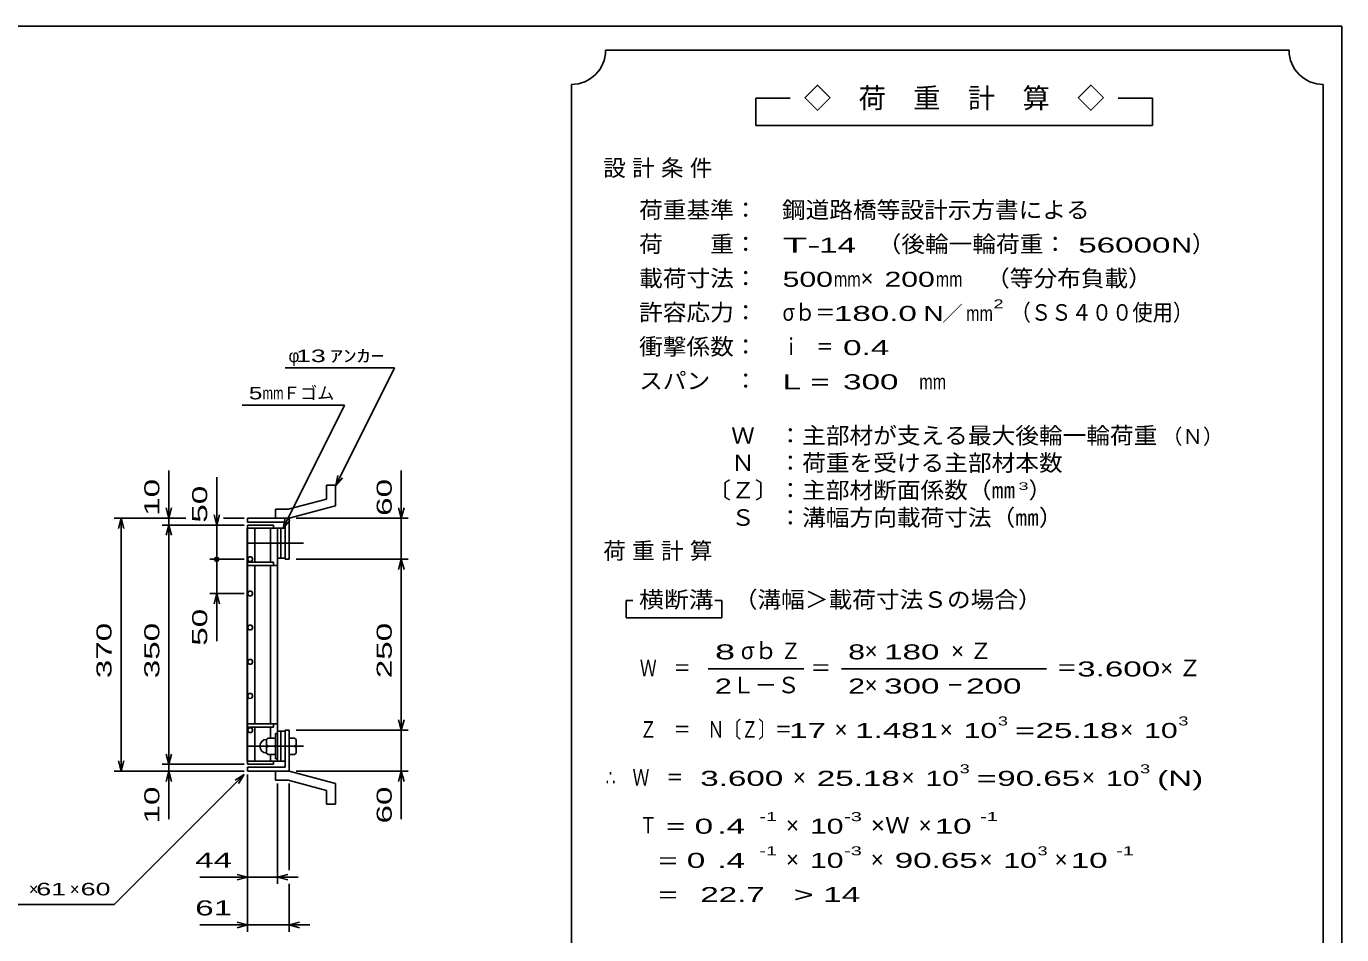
# Model space of a CAD drawing. Units: millimetres, scale not verified. Extents: x -1820 to 1731, y -1282 to 1054.
# Drawn here: x -194 to 1731, y -275 to 1054 of the extents above; entities that cross this region are included whole.
import ezdxf
from ezdxf.enums import TextEntityAlignment as Align

# ---------------------------------------------------------------- set-up
doc = ezdxf.new("R2010")
doc.units = ezdxf.units.MM
doc.header["$LTSCALE"] = 10
doc.linetypes.add('CHAIN', pattern=[18.5, 12, -1.5, 3.5, -1.5])
for name, color, linetype, lineweight in [('0_2', 150, 'Continuous', 25), ('16', 3, 'Continuous', 25), ('19', 6, 'Continuous', 25), ('22', 4, 'Continuous', 25), ('24', 2, 'Continuous', 25)]:
    doc.layers.add(name, color=color, linetype=linetype, lineweight=lineweight)
doc.styles.add('ベクトル', font='')
doc.styles.get('ベクトル').set_extended_font_data('ベクトル')

msp = doc.modelspace()

# ---------------------------------------------------------------- linework, layer by layer
at = {"layer": '0_2'}
for p, q in [((-1729, 1053.5), (1731, 1053.5)), ((1731, 1053.5), (1731, -1146.5))]:
    msp.add_line(p, q, dxfattribs=at)
at = {"layer": '16'}
for p, q in [((129.3, -21.5), (129.3, 319.5)), ((129.3, 319.5), (130, 319.5)), ((168, 324), (130, 324)), ((130, 324), (130, 319.5)), ((130, 319.5), (168, 319.5)), ((130, -21.5), (130, 319.5)), ((130, 319.5), (174, 319.5)), ((140.5, 269.5), (140.5, 319.5)), ((163.5, 269.5), (163.5, 319.5)), ((168, 319.5), (168, 324)), ((174, -21.5), (174, 319.5)), ((174, 319.5), (179, 319.5)), ((179, 319.5), (179, 275.5)), ((185, 319.5), (179, 319.5)), ((185, 275.5), (185, 319.5)), ((131.98, 277.45), (130, 273.97)), ((130, 273.97), (132.02, 270.52)), ((130, 269.5), (130, 265)), ((168, 269.5), (130, 269.5)), ((135.98, 277.48), (131.98, 277.45)), ((132.02, 270.52), (136.02, 270.55)), ((138, 274), (135.98, 277.48)), ((136.02, 270.55), (138, 274.03)), ((168, 265), (168, 269.5)), ((179, 275.5), (174, 275.5)), ((179, 275.5), (185, 275.5)), ((130, 265), (174, 265)), ((140.5, 33), (140.5, 265)), ((163.5, 33), (163.5, 265)), ((131.98, 227.45), (130, 223.97)), ((130, 223.97), (132.02, 220.52)), ((135.98, 227.48), (131.98, 227.45)), ((132.02, 220.52), (136.02, 220.55)), ((138, 224), (135.98, 227.48)), ((136.02, 220.55), (138, 224.03)), ((131.98, 177.45), (130, 173.97)), ((130, 173.97), (132.02, 170.52)), ((135.98, 177.48), (131.98, 177.45)), ((138, 174), (135.98, 177.48)), ((136.02, 170.55), (138, 174.03)), ((132.02, 170.52), (136.02, 170.55)), ((131.98, 127.45), (130, 123.97)), ((130, 123.97), (132.02, 120.52)), ((135.98, 127.48), (131.98, 127.45)), ((132.02, 120.52), (136.02, 120.55)), ((138, 124), (135.98, 127.48)), ((136.02, 120.55), (138, 124.03)), ((131.98, 77.45), (130, 73.97)), ((135.98, 77.48), (131.98, 77.45)), ((138, 74), (135.98, 77.48)), ((130, 73.97), (132.02, 70.52)), ((132.02, 70.52), (136.02, 70.55)), ((136.02, 70.55), (138, 74.03)), ((130, 28.5), (130, 33)), ((130, 33), (174, 33)), ((130, 28.5), (168, 28.5)), ((131.98, 27.45), (130, 23.97)), ((130, 23.97), (132.02, 20.52)), ((135.98, 27.48), (131.98, 27.45)), ((132.02, 20.52), (136.02, 20.55)), ((138, 24), (135.98, 27.48)), ((136.02, 20.55), (138, 24.03)), ((140.5, -21.5), (140.5, 28.5)), ((163.5, 13.5), (163.5, 28.5)), ((168, 28.5), (168, 33)), ((179, 22.5), (174, 22.5)), ((179, -21.5), (179, 22.5)), ((179, 22.5), (185, 22.5)), ((185, 22.5), (185, -21.5)), ((160, 12.5), (158, 10.5)), ((158, -9.5), (158, 10.5)), ((160, 0.5), (158, 2.5)), ((160, 0.5), (158, -1.5)), ((160, 12.5), (169, 12.5)), ((160, 0.5), (169, 0.5)), ((171, 10.5), (169, 12.5)), ((169, 0.5), (171, 2.5)), ((171, -1.5), (169, 0.5)), ((171, -18), (171, 19)), ((171, 19), (174, 19)), ((174, -18), (174, 19)), ((158, -9.5), (160, -11.5)), ((160, -11.5), (169, -11.5)), ((163.5, -21.5), (163.5, -12.5)), ((169, -11.5), (171, -9.5)), ((171, -18), (174, -18)), ((129.3, -21.5), (130, -21.5)), ((130, -21.5), (168, -21.5)), ((130, -26), (130, -21.5)), ((130, -21.5), (174, -21.5)), ((168, -26), (130, -26)), ((168, -21.5), (168, -26)), ((174, -21.5), (179, -21.5)), ((185, -21.5), (179, -21.5))]:
    msp.add_line(p, q, dxfattribs=at)
at = {"layer": '16', "linetype": 'CHAIN'}
for p, q in [((131, 297.5), (212, 297.5)), ((131, 0.5), (212, 0.5))]:
    msp.add_line(p, q, dxfattribs=at)
at = {"layer": '16'}
msp.add_arc((158, 0.5), 10, 90, 270, dxfattribs=at)
at = {"layer": '19'}
for p, q in [((245.61, 382.12), (258.61, 382.12)), ((245.61, 362.1), (245.61, 382.12)), ((258.61, 352.12), (258.61, 382.12)), ((170.99, 347.01), (189.28, 347.01)), ((170.99, 334.01), (170.99, 347.01)), ((245.61, 362.1), (189.28, 347.01)), ((191, 334), (258.61, 352.12)), ((130, 328), (130, 334)), ((130, 334), (191, 334)), ((185, 328), (130, 328)), ((171, 334), (191, 334)), ((185, 274), (185, 328)), ((191, 334), (191, 274)), ((191, 274), (185, 274)), ((191, 24), (185, 24)), ((185, 24), (185, -30)), ((191, -36), (191, 24)), ((199, 12.5), (191, 12.5)), ((191, 12.5), (191, -11.5)), ((191, 0.5), (199, 0.5)), ((201, 10.5), (199, 12.5)), ((201, 2.5), (199, 0.5)), ((199, 0.5), (201, -1.5)), ((201, -9.5), (201, 10.5)), ((191, -11.5), (199, -11.5)), ((199, -11.5), (201, -9.5)), ((130, -30), (130, -36)), ((185, -30), (130, -30)), ((130, -36), (191, -36)), ((170.99, -49.01), (170.99, -36.01)), ((171, -36), (191, -36)), ((191, -36), (258.61, -54.12)), ((170.99, -49.01), (189.28, -49.01)), ((245.61, -64.1), (189.28, -49.01)), ((258.61, -84.12), (258.61, -54.12)), ((245.61, -84.12), (245.61, -64.1)), ((245.61, -84.12), (258.61, -84.12))]:
    msp.add_line(p, q, dxfattribs=at)
at = {"layer": '22'}
for p, q in [((185, 554), (345, 554)), ((259, 382), (345, 554)), ((122, 499.5), (272, 499.5)), ((182, 319.5), (272, 499.5)), ((15, 334), (15, 404)), ((85, 324), (85, 394)), ((259, 382), (262, 396.6)), ((259, 382), (269, 393)), ((355, 334), (355, 404)), ((15, 334), (11, 349)), ((15, 334), (19, 349)), ((355, 334), (351, 349)), ((355, 334), (359, 349)), ((-65, 334), (40, 334)), ((-59, 319), (-55, 334)), ((-51, 319), (-55, 334)), ((-55, -36), (-55, 334)), ((5, 334), (40, 334)), ((15, 324), (15, 334)), ((85, 324), (81, 339)), ((89, 339), (85, 324)), ((95, 334), (125, 334)), ((95, 334), (125, 334)), ((182, 319.5), (185, 334.1)), ((182, 319.5), (192, 330.5)), ((201, 334), (365, 334)), ((355, 274), (355, 334)), ((5, 324), (125, 324)), ((11, 309), (15, 324)), ((19, 309), (15, 324)), ((15, -26), (15, 324)), ((125, 324), (75, 324)), ((85, 324), (85, 274)), ((75, 274), (125, 274)), ((85, 224), (85, 274)), ((201, 274), (365, 274)), ((351, 259), (355, 274)), ((359, 259), (355, 274)), ((355, 24), (355, 274)), ((75, 224), (125, 224)), ((81, 209), (85, 224)), ((89, 209), (85, 224)), ((85, 154), (85, 224)), ((355, 24), (351, 39)), ((355, 24), (359, 39)), ((201, 24), (365, 24)), ((355, -36), (355, 24)), ((15, -26), (11, -11)), ((15, -26), (19, -11)), ((-65, -36), (125, -36)), ((-55, -36), (-59, -21)), ((-55, -36), (-51, -21)), ((5, -26), (125, -26)), ((5, -36), (125, -36)), ((11, -51), (15, -36)), ((15, -36), (15, -26)), ((19, -51), (15, -36)), ((15, -106), (15, -36)), ((201, -36), (365, -36)), ((351, -51), (355, -36)), ((359, -51), (355, -36)), ((355, -106), (355, -36)), ((-65, -231), (125, -41)), ((112, -49), (125, -41)), ((117, -54), (125, -41)), ((130, -201), (130, -41)), ((130, -271), (130, -41)), ((174, -201), (174, -54)), ((191, -181), (191, -54)), ((60, -191), (130, -191)), ((130, -191), (115, -187)), ((115, -195), (130, -191)), ((130, -191), (174, -191)), ((174, -191), (189, -187)), ((189, -195), (174, -191)), ((174, -191), (204, -191)), ((191, -271), (191, -201)), ((-265, -231), (-65, -231)), ((60, -261), (130, -261)), ((130, -261), (115, -257)), ((115, -265), (130, -261)), ((130, -261), (191, -261)), ((191, -261), (206, -257)), ((206, -265), (191, -261)), ((191, -261), (221, -261))]:
    msp.add_line(p, q, dxfattribs=at)
msp.add_circle((85, 274), 3, dxfattribs=at)
at = {"layer": '24', "color": 4}
for p, q in [((1654, 1018.5), (654, 1018.5)), ((604, 968.5), (604, -581.5)), ((1704, -581.5), (1704, 968.5)), ((924, 948.5), (874, 948.5)), ((874, 948.5), (874, 908.5)), ((1454, 948.5), (1404, 948.5)), ((1454, 908.5), (1454, 948.5)), ((874, 908.5), (1454, 908.5)), ((694, 213.5), (684, 213.5)), ((684, 213.5), (684, 188.5)), ((824, 213.5), (814, 213.5)), ((824, 188.5), (824, 213.5)), ((684, 188.5), (824, 188.5)), ((804, 113.5), (944, 113.5)), ((999, 113.5), (1299, 113.5))]:
    msp.add_line(p, q, dxfattribs=at)
for centre, start, end in [((604, 1018.5), 270, 0), ((1704, 1018.5), 180, 270)]:
    msp.add_arc(centre, 50, start, end, dxfattribs=at)

# ---------------------------------------------------------------- texts
at = {"layer": '22', "color": 2, "style": 'ベクトル'}
for s, height, width, p in [(' 13 ', 18.33, 1.6, (190, 571.5)), ('ｱﾝｶｰ', 18.33, 1.6, (250, 571.5)), ('5', 18.33, 1.45, (132, 517)), ('mm', 18.33, 0.75, (152, 517)), (' 44 ', 21.99, 1.65, (40, -166)), (' 61 ', 18.33, 1.6, (-190, -208.5)), (' 60 ', 18.33, 1.6, (-125, -208.5)), (' 61 ', 21.99, 1.65, (40, -236))]:
    msp.add_text(s, height=height, dxfattribs=dict(at, width=width)).set_placement(p, align=Align.MIDDLE_LEFT)
for s, p in [('φ', (190, 571.5)), ('Ｆゴム', (182, 517)), ('×', (-190, -208.5)), ('×', (-130, -208.5))]:
    msp.add_text(s, height=18.33, dxfattribs=at).set_placement(p, align=Align.MIDDLE_LEFT)
at = {"layer": '22', "color": 2, "style": 'ベクトル', "width": 1.65}
for s, p in [(' 10 ', (-10, 324)), (' 60 ', (330, 324)), (' 50 ', (60, 314)), (' 50 ', (60, 134)), (' 370 ', (-80, 86.5)), (' 350 ', (-10, 86.5)), (' 250 ', (330, 86.5)), (' 10 ', (-10, -126)), (' 60 ', (330, -126))]:
    msp.add_text(s, height=21.99, rotation=90, dxfattribs=at).set_placement(p, align=Align.MIDDLE_LEFT)
at = {"layer": '24', "style": 'ベクトル'}
for s, height, p in [('◇\u3000荷\u3000重\u3000計\u3000算\u3000◇', 29.33, (944, 948.5)), ('）', 24.19, (1512, 735)), ('×', 24.19, (1027, 685)), ('／', 21.99, (1146.5, 633.5)), ('（Ｎ）', 21.99, (1468, 453.5)), ('）', 24.19, (1273, 375)), ('σｂ', 24.19, (852, 140)), ('×', 24.19, (1033, 140)), ('Ｌ－Ｓ', 24.19, (839, 90)), ('×', 24.19, (1033, 90)), ('×', 24.19, (989, 25)), ('×', 24.19, (1143, 25)), ('×', 24.19, (1407, 25)), ('×', 24.19, (928, -45)), ('×', 24.19, (1087, -45)), ('×', 24.19, (1351, -45)), ('×', 24.19, (918, -115)), ('×', 24.19, (1112, -115)), ('×', 24.19, (918, -165)), ('×', 24.19, (1042, -165)), ('×', 24.19, (1201, -165)), ('×', 24.19, (1311, -165))]:
    msp.add_text(s, height=height, dxfattribs=at).set_placement(p, align=Align.MIDDLE_LEFT)
for s, height, width, p in [('荷重基準：\u3000', 24.19, 1.05, (703, 785)), ('鋼道路橋等設計示方書による', 24.19, 1.05, (912, 785)), ('荷\u3000\u3000重：\u3000', 24.19, 1.05, (703, 735)), ('（後輪一輪荷重：', 24.19, 1.05, (1052, 735)), ('T-', 21.99, 2, (913, 733.5)), (' 14 ', 21.99, 1.65, (953, 733.5)), (' 56000', 21.99, 1.65, (1332, 733.5)), ('N', 21.99, 1.4, (1482, 733.5)), ('載荷寸法：\u3000', 24.19, 1.05, (703, 685)), ('500', 21.99, 1.5, (913, 683.5)), ('200', 21.99, 1.5, (1062, 683.5)), ('\u3000（等分布負載）', 24.19, 1.05, (1176, 685)), ('mm', 21.99, 0.8, (988, 683.5)), ('mm', 21.99, 0.8, (1137, 683.5)), ('許容応力：\u3000', 24.19, 1.05, (703, 635)), ('σｂ＝', 24.19, 0.9, (913, 635)), ('180.0', 21.99, 1.65, (988, 633.5)), ('N', 21.99, 1.4, (1119, 633.5)), ('mm', 21.99, 0.8, (1181.5, 633.5)), ('2', 13.2, 1.5, (1221.5, 647.5)), ('（ＳＳ４００使用）', 24.19, 0.9, (1246.5, 635)), ('衝撃係数：\u3000', 24.19, 1.05, (703, 585)), ('ｉ\u3000＝', 24.19, 0.75, (913, 585)), (' 0.4', 21.99, 1.65, (988, 583.5)), ('スパン\u3000：\u3000', 24.19, 1.05, (703, 535)), ('L =', 21.99, 1.65, (913, 533.5)), (' 300 ', 21.99, 1.65, (988, 533.5)), ('mm', 21.99, 0.8, (1113, 533.5)), ('\u3000Ｗ\u3000：主部材が支える最大後輪一輪荷重', 24.19, 1.05, (803, 455)), ('\u3000Ｎ\u3000：荷重を受ける主部材本数', 24.19, 1.05, (803, 415)), ('〔Ｚ〕：主部材断面係数（㎜', 24.19, 1.05, (803, 375)), ('3', 11, 1.8, (1258, 381)), ('\u3000Ｓ\u3000：溝幅方向載荷寸法（㎜）', 24.19, 1.05, (803, 335)), ('\u3000（溝幅＞載荷寸法Ｓの場合）', 24.19, 1.05, (807, 215)), ('横断溝', 24.19, 1.1, (703, 215)), ('8', 21.99, 1.8, (814, 138.5)), ('Ｚ', 24.19, 0.9, (910, 140)), ('8', 21.99, 1.5, (1009, 138.5)), (' 180 ', 21.99, 1.65, (1048, 138.5)), ('Ｗ\u3000＝', 24.19, 0.75, (704, 115)), ('＝', 24.19, 0.9, (954, 115)), ('＝', 24.19, 0.9, (1314, 115)), ('3.600', 21.99, 1.65, (1344, 113.5)), ('2', 21.99, 1.5, (814, 88.5)), ('2', 21.99, 1.5, (1009, 88.5)), (' 300 ', 21.99, 1.65, (1048, 88.5)), (' 200 ', 21.99, 1.65, (1168, 88.5)), ('－', 24.19, 0.75, (1153, 90)), ('Ｚ\u3000＝\u3000Ｎ〔Ｚ〕＝', 24.19, 0.75, (704, 25)), ('3', 13.2, 1.5, (1228, 37.5)), ('3', 13.2, 1.5, (1492, 37.5)), (' 17 ', 21.99, 1.65, (909, 23.5)), ('1.481', 21.99, 1.65, (1019, 23.5)), ('10', 21.99, 1.5, (1178, 23.5)), ('=', 21.99, 1.7, (1253, 23.5)), ('25.18', 21.99, 1.65, (1283, 23.5)), ('10', 21.99, 1.5, (1442, 23.5)), ('∴\u3000Ｗ\u3000＝', 24.19, 0.75, (654, -45)), (' 3.600', 21.99, 1.65, (779, -46.5)), ('25.18', 21.99, 1.65, (963, -46.5)), ('10', 21.99, 1.5, (1122, -46.5)), ('3', 13.2, 1.5, (1172, -32.5)), ('90.65', 21.99, 1.65, (1227, -46.5)), ('10', 21.99, 1.5, (1386, -46.5)), ('3', 13.2, 1.5, (1436, -32.5)), ('(N)', 21.99, 1.65, (1461, -46.5)), ('=', 21.99, 1.7, (1197, -46.5)), ('-1', 13.2, 1.65, (879, -102.5)), ('-3', 13.2, 1.65, (1003, -102.5)), ('-1', 13.2, 1.65, (1202, -102.5)), ('Ｔ', 24.19, 0.75, (704, -115)), (' = 0', 21.99, 1.65, (729, -116.5)), (' .4 ', 21.99, 1.65, (804, -116.5)), ('10', 21.99, 1.5, (953, -116.5)), ('×Ｗ', 24.19, 1.1, (1042, -115)), (' 10 ', 21.99, 1.65, (1122, -116.5)), ('-1', 13.2, 1.65, (879, -152.5)), ('-3', 13.2, 1.65, (1003, -152.5)), ('3', 13.2, 1.5, (1286, -152.5)), ('-1', 13.2, 1.65, (1401, -152.5)), ('  = 0', 21.99, 1.65, (704, -166.5)), (' .4 ', 21.99, 1.65, (804, -166.5)), ('10', 21.99, 1.5, (953, -166.5)), ('90.65', 21.99, 1.65, (1077, -166.5)), ('10', 21.99, 1.5, (1236, -166.5)), (' 10 ', 21.99, 1.65, (1321, -166.5)), (' 22.7', 21.99, 1.65, (779, -216.5)), ('>', 21.99, 1.7, (929, -216.5)), (' 14 ', 21.99, 1.65, (959, -216.5)), ('  =', 21.99, 1.65, (704, -216.5))]:
    msp.add_text(s, height=height, dxfattribs=dict(at, width=width)).set_placement(p, align=Align.MIDDLE_LEFT)
at = {"layer": '24', "char_height": 24.19, "attachment_point": 4, "style": 'ベクトル'}
for s, insert in [('\\T1.28;設計条件', (650.5, 845)), ('\\T1.28;荷重計算', (650.5, 285)), ('\\T1.42;×Ｚ', (1159.5, 140)), ('\\T1.42;×Ｚ', (1465.5, 115))]:
    msp.add_mtext(s, dxfattribs=dict(at, insert=insert))

doc.saveas('drawing.dxf')
